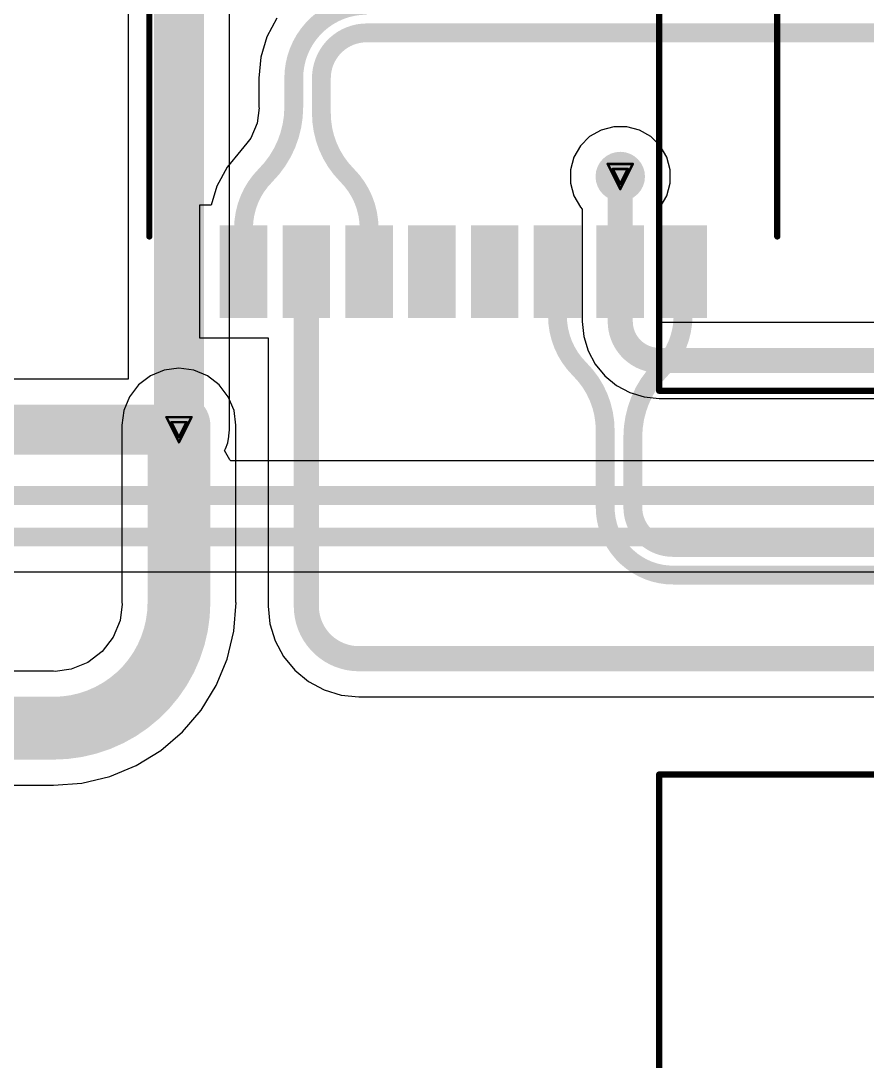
# Model space of a CAD drawing. Header units: inches. Extents: x 0 to 11.4, y 0 to 6.8.
# Drawn here: x 3.749 to 4.423, y 1.73 to 2.558 of the extents above; entities that cross this region are included whole.
import ezdxf

# ---------------------------------------------------------------- set-up
doc = ezdxf.new("R2010")
doc.units = ezdxf.units.IN
doc.header["$MEASUREMENT"] = 0
for name, color, linetype in [('Bottom Layer', 5, 'Continuous'), ('Bottom Overlay', 54, 'Continuous'), ('Bottom Paste', 16, 'Continuous'), ('Bottom Solder', 6, 'Continuous'), ('Drill Drawing', 1, 'Continuous'), ('Top Layer', 1, 'Continuous'), ('Top Overlay', 2, 'Continuous'), ('Via Holes', 16, 'Continuous')]:
    doc.layers.add(name, color=color, linetype=linetype)

# ---------------------------------------------------------------- blocks, each defined once
blk = doc.blocks.new('H1102NLT_B_2')
at = {"layer": 'Bottom Layer'}
for points in [[(-0.20079, 0.18996), (-0.13504, 0.18996), (-0.13504, 0.16004), (-0.20079, 0.16004)], [(0.20079, 0.16004), (0.13504, 0.16004), (0.13504, 0.18996), (0.20079, 0.18996)], [(-0.20079, 0.13996), (-0.13504, 0.13996), (-0.13504, 0.11004), (-0.20079, 0.11004)], [(0.20079, 0.11004), (0.13504, 0.11004), (0.13504, 0.13996), (0.20079, 0.13996)], [(-0.20079, 0.08996), (-0.13504, 0.08996), (-0.13504, 0.06004), (-0.20079, 0.06004)], [(0.20079, 0.06004), (0.13504, 0.06004), (0.13504, 0.08996), (0.20079, 0.08996)], [(-0.20079, 0.03996), (-0.13504, 0.03996), (-0.13504, 0.01004), (-0.20079, 0.01004)], [(0.20079, 0.01004), (0.13504, 0.01004), (0.13504, 0.03996), (0.20079, 0.03996)], [(-0.20079, -0.01004), (-0.13504, -0.01004), (-0.13504, -0.03996), (-0.20079, -0.03996)], [(0.20079, -0.03996), (0.13504, -0.03996), (0.13504, -0.01004), (0.20079, -0.01004)], [(-0.20079, -0.06004), (-0.13504, -0.06004), (-0.13504, -0.08996), (-0.20079, -0.08996)], [(0.20079, -0.08996), (0.13504, -0.08996), (0.13504, -0.06004), (0.20079, -0.06004)], [(-0.20079, -0.11004), (-0.13504, -0.11004), (-0.13504, -0.13996), (-0.20079, -0.13996)], [(0.20079, -0.13996), (0.13504, -0.13996), (0.13504, -0.11004), (0.20079, -0.11004)], [(-0.20079, -0.16004), (-0.13504, -0.16004), (-0.13504, -0.18996), (-0.20079, -0.18996)], [(0.20079, -0.18996), (0.13504, -0.18996), (0.13504, -0.16004), (0.20079, -0.16004)]]:
    blk.add_hatch(color=5, dxfattribs=at).paths.add_polyline_path(points)
at = {"layer": 'Bottom Overlay'}
blk.add_hatch(color=54, dxfattribs=at).paths.add_polyline_path([(-0.127, -0.193), (-0.095, -0.193), (-0.095, -0.161), (-0.127, -0.161)])
at = {"layer": 'Bottom Paste'}
for points in [[(-0.20079, 0.18996), (-0.13504, 0.18996), (-0.13504, 0.16004), (-0.20079, 0.16004)], [(0.20079, 0.16004), (0.13504, 0.16004), (0.13504, 0.18996), (0.20079, 0.18996)], [(-0.20079, 0.13996), (-0.13504, 0.13996), (-0.13504, 0.11004), (-0.20079, 0.11004)], [(0.20079, 0.11004), (0.13504, 0.11004), (0.13504, 0.13996), (0.20079, 0.13996)], [(-0.20079, 0.08996), (-0.13504, 0.08996), (-0.13504, 0.06004), (-0.20079, 0.06004)], [(0.20079, 0.06004), (0.13504, 0.06004), (0.13504, 0.08996), (0.20079, 0.08996)], [(-0.20079, 0.03996), (-0.13504, 0.03996), (-0.13504, 0.01004), (-0.20079, 0.01004)], [(0.20079, 0.01004), (0.13504, 0.01004), (0.13504, 0.03996), (0.20079, 0.03996)], [(-0.20079, -0.01004), (-0.13504, -0.01004), (-0.13504, -0.03996), (-0.20079, -0.03996)], [(0.20079, -0.03996), (0.13504, -0.03996), (0.13504, -0.01004), (0.20079, -0.01004)], [(-0.20079, -0.06004), (-0.13504, -0.06004), (-0.13504, -0.08996), (-0.20079, -0.08996)], [(0.20079, -0.08996), (0.13504, -0.08996), (0.13504, -0.06004), (0.20079, -0.06004)], [(-0.20079, -0.11004), (-0.13504, -0.11004), (-0.13504, -0.13996), (-0.20079, -0.13996)], [(0.20079, -0.13996), (0.13504, -0.13996), (0.13504, -0.11004), (0.20079, -0.11004)], [(-0.20079, -0.16004), (-0.13504, -0.16004), (-0.13504, -0.18996), (-0.20079, -0.18996)], [(0.20079, -0.18996), (0.13504, -0.18996), (0.13504, -0.16004), (0.20079, -0.16004)]]:
    blk.add_hatch(color=16, dxfattribs=at).paths.add_polyline_path(points)
at = {"layer": 'Bottom Solder'}
for points in [[(-0.20479, 0.19396), (-0.13104, 0.19396), (-0.13104, 0.15604), (-0.20479, 0.15604)], [(0.20479, 0.15604), (0.13104, 0.15604), (0.13104, 0.19396), (0.20479, 0.19396)], [(-0.20479, 0.14396), (-0.13104, 0.14396), (-0.13104, 0.10604), (-0.20479, 0.10604)], [(0.20479, 0.10604), (0.13104, 0.10604), (0.13104, 0.14396), (0.20479, 0.14396)], [(-0.20479, 0.09396), (-0.13104, 0.09396), (-0.13104, 0.05604), (-0.20479, 0.05604)], [(0.20479, 0.05604), (0.13104, 0.05604), (0.13104, 0.09396), (0.20479, 0.09396)], [(-0.20479, 0.04396), (-0.13104, 0.04396), (-0.13104, 0.00604), (-0.20479, 0.00604)], [(0.20479, 0.00604), (0.13104, 0.00604), (0.13104, 0.04396), (0.20479, 0.04396)], [(-0.20479, -0.00604), (-0.13104, -0.00604), (-0.13104, -0.04396), (-0.20479, -0.04396)], [(0.20479, -0.04396), (0.13104, -0.04396), (0.13104, -0.00604), (0.20479, -0.00604)], [(-0.20479, -0.05604), (-0.13104, -0.05604), (-0.13104, -0.09396), (-0.20479, -0.09396)], [(0.20479, -0.09396), (0.13104, -0.09396), (0.13104, -0.05604), (0.20479, -0.05604)], [(-0.20479, -0.10604), (-0.13104, -0.10604), (-0.13104, -0.14396), (-0.20479, -0.14396)], [(0.20479, -0.14396), (0.13104, -0.14396), (0.13104, -0.10604), (0.20479, -0.10604)], [(-0.20479, -0.15604), (-0.13104, -0.15604), (-0.13104, -0.19396), (-0.20479, -0.19396)], [(0.20479, -0.19396), (0.13104, -0.19396), (0.13104, -0.15604), (0.20479, -0.15604)]]:
    blk.add_hatch(color=6, dxfattribs=at).paths.add_polyline_path(points)
at = {"layer": 'Bottom Overlay'}
for points, const_width in [([(0.13996, 0.25), (-0.13996, 0.25)], 0.005), ([(-0.21091, -0.176), (-0.21591, -0.171)], 0.01), ([(-0.21591, -0.181), (-0.21591, -0.171)], 0.01), ([(-0.21591, -0.181), (-0.21091, -0.176)], 0.01), ([(0.13996, -0.25), (-0.13996, -0.25)], 0.005)]:
    blk.add_lwpolyline(points, dxfattribs=dict(at, const_width=const_width))
for points, const_width in [([(-0.14121, 0.25, 1), (-0.13871, 0.25, 1)], 0.0025), ([(0.13871, 0.25, 1), (0.14121, 0.25, 1)], 0.0025), ([(-0.21841, -0.171, 1), (-0.21341, -0.171, 1)], 0.005), ([(-0.21841, -0.171, 1), (-0.21341, -0.171, 1)], 0.005), ([(-0.21341, -0.176, 1), (-0.20841, -0.176, 1)], 0.005), ([(-0.21341, -0.176, 1), (-0.20841, -0.176, 1)], 0.005), ([(-0.21841, -0.181, 1), (-0.21341, -0.181, 1)], 0.005), ([(-0.21841, -0.181, 1), (-0.21341, -0.181, 1)], 0.005), ([(-0.14121, -0.25, 1), (-0.13871, -0.25, 1)], 0.0025), ([(0.13871, -0.25, 1), (0.14121, -0.25, 1)], 0.0025)]:
    blk.add_lwpolyline(points, format="xyb", close=True, dxfattribs=dict(at, const_width=const_width))
blk = doc.blocks.new('NE8FBV_C5_LED_56')
at = {"layer": 'Top Overlay', "const_width": 0.005}
for points in [[(-0.47992, -0.65472), (-0.47992, 0.552)], [(-0.47992, -0.65472), (0.50827, -0.65472)]]:
    blk.add_lwpolyline(points, dxfattribs=at)
at = {"layer": 'Top Overlay', "const_width": 0.0025}
blk.add_lwpolyline([(-0.48117, -0.65472, 1), (-0.47867, -0.65472, 1)], format="xyb", close=True, dxfattribs=at)
blk.add_lwpolyline([(-0.48117, -0.65472, 1), (-0.47867, -0.65472, 1)], format="xyb", close=True, dxfattribs=at)
blk = doc.blocks.new('NC5FBV_B_59')
at = {"layer": 'Top Overlay', "const_width": 0.005}
for points in [[(-0.49212, -0.55118), (-0.49212, 0.65492)], [(-0.49212, 0.65492), (0.49206, 0.65492)]]:
    blk.add_lwpolyline(points, dxfattribs=at)
at = {"layer": 'Top Overlay', "const_width": 0.0025}
blk.add_lwpolyline([(-0.49337, 0.65492, 1), (-0.49087, 0.65492, 1)], format="xyb", close=True, dxfattribs=at)
blk.add_lwpolyline([(-0.49337, 0.65492, 1), (-0.49087, 0.65492, 1)], format="xyb", close=True, dxfattribs=at)

msp = doc.modelspace()

# ---------------------------------------------------------------- hatches: boundary and pattern name
at = {"layer": 'Bottom Layer'}
h = msp.add_hatch(color=5, dxfattribs=at)
edge = h.paths.add_edge_path()
edge.add_arc((4.2261, 2.43452), 0.01969, 0, 360)
h = msp.add_hatch(color=5, dxfattribs=at)
edge = h.paths.add_edge_path()
edge.add_arc((3.87467, 2.23298), 0.01969, 0, 360)
at = {"layer": 'Top Layer'}
h = msp.add_hatch(color=1, dxfattribs=at)
edge = h.paths.add_edge_path()
edge.add_arc((4.2261, 2.43452), 0.01969, 0, 360)
h = msp.add_hatch(color=1, dxfattribs=at)
edge = h.paths.add_edge_path()
edge.add_arc((3.87467, 2.23298), 0.01969, 0, 360)
at = {"layer": 'Via Holes'}
h = msp.add_hatch(color=7, dxfattribs=at)
edge = h.paths.add_edge_path()
edge.add_arc((4.2261, 2.43452), 0.01181, 0, 360)
h = msp.add_hatch(color=7, dxfattribs=at)
edge = h.paths.add_edge_path()
edge.add_arc((3.87467, 2.23298), 0.01181, 0, 360)

# ---------------------------------------------------------------- linework, layer by layer
at = {"layer": 'Bottom Layer'}
for p, q in [((3.95268, 2.56058), (3.94473, 2.54571)), ((3.94473, 2.54571), (3.93984, 2.52958)), ((3.93984, 2.52958), (3.93819, 2.5128)), ((3.93819, 2.5128), (3.93836, 2.5128)), ((3.93836, 2.5128), (3.93836, 2.48977)), ((3.93844, 2.48917), (3.93685, 2.47703)), ((3.93836, 2.48977), (3.93844, 2.48917)), ((3.93685, 2.47703), (3.93193, 2.46515)), ((3.92884, 2.46113), (3.92386, 2.4552)), ((3.93193, 2.46515), (3.92884, 2.46113)), ((3.92386, 2.4552), (3.91295, 2.44191)), ((3.92386, 2.4552), (3.92386, 2.4552)), ((3.91295, 2.44191), (3.90485, 2.42675)), ((3.90485, 2.42675), (3.90031, 2.41176)), ((3.90031, 2.41176), (3.89114, 2.41176)), ((3.89114, 2.41176), (3.89114, 2.30602)), ((3.89114, 2.30602), (3.94114, 2.30602)), ((3.94114, 2.30602), (3.94114, 2.30602)), ((3.94114, 2.30602), (3.94584, 2.30602)), ((3.94584, 2.30602), (3.94584, 2.09253)), ((3.86292, 2.28041), (3.85197, 2.27588)), ((3.87467, 2.28196), (3.86292, 2.28041)), ((3.88642, 2.28041), (3.87467, 2.28196)), ((3.89736, 2.27588), (3.88642, 2.28041)), ((3.85197, 2.27588), (3.84257, 2.26866)), ((3.90676, 2.26866), (3.89736, 2.27588)), ((3.84257, 2.26866), (3.83536, 2.25926)), ((3.91398, 2.25926), (3.90676, 2.26866)), ((3.83536, 2.25926), (3.83083, 2.24832)), ((3.91851, 2.24832), (3.91398, 2.25926)), ((3.83083, 2.24832), (3.82928, 2.23657)), ((3.92006, 2.23657), (3.91851, 2.24832)), ((3.82928, 2.23657), (3.82928, 2.09533)), ((3.92006, 2.09533), (3.92006, 2.23657)), ((3.82946, 2.09397), (3.82776, 2.08111)), ((3.82928, 2.09533), (3.82946, 2.09397)), ((3.91833, 2.07258), (3.92012, 2.09533)), ((3.92012, 2.09533), (3.92006, 2.09533)), ((3.94584, 2.09253), (3.94575, 2.09253)), ((3.94575, 2.09253), (3.94714, 2.07844)), ((3.82776, 2.08111), (3.82227, 2.06785)), ((3.913, 2.05039), (3.91833, 2.07258)), ((3.94714, 2.07844), (3.95125, 2.06489)), ((3.82227, 2.06785), (3.81354, 2.05647)), ((3.95125, 2.06489), (3.95792, 2.05241)), ((3.81354, 2.05647), (3.80215, 2.04773)), ((3.80215, 2.04773), (3.7889, 2.04224)), ((3.90426, 2.0293), (3.913, 2.05039)), ((3.95792, 2.05241), (3.9669, 2.04146)), ((3.77467, 2.04072), (2.3761, 2.04072)), ((3.77603, 2.04054), (3.77467, 2.04072)), ((3.7889, 2.04224), (3.77603, 2.04054)), ((3.9669, 2.04146), (3.97785, 2.03248)), ((3.89234, 2.00984), (3.90426, 2.0293)), ((3.97785, 2.03248), (3.99033, 2.02581)), ((3.99033, 2.02581), (4.00388, 2.0217)), ((4.00388, 2.0217), (4.01797, 2.02031)), ((4.01797, 2.02031), (4.01797, 2.0204)), ((4.01797, 2.0204), (4.88411, 2.0204)), ((3.87752, 1.99249), (3.89234, 2.00984)), ((3.86016, 1.97766), (3.87752, 1.99249)), ((3.8407, 1.96574), (3.86016, 1.97766)), ((3.81961, 1.95701), (3.8407, 1.96574)), ((3.79742, 1.95168), (3.81961, 1.95701)), ((2.3761, 1.94995), (3.77467, 1.94995)), ((3.77467, 1.94989), (3.79742, 1.95168)), ((3.77467, 1.94995), (3.77467, 1.94989))]:
    msp.add_line(p, q, dxfattribs=at)
for points, const_width in [([(3.9661, 2.5128, -0.414214), (4.02419, 2.57089)], 0.015), ([(3.9881, 2.5128, -0.414214), (4.02419, 2.54889)], 0.015), ([(3.9661, 2.48977, -0.198912), (3.9436, 2.43545)], 0.015), ([(4.00812, 2.43594, -0.196348), (3.9881, 2.48494)], 0.015), ([(4.0086, 2.43545, -0.002468), (4.00812, 2.43594)], 0.015), ([(3.9261, 2.3932, -0.198912), (3.9436, 2.43545)], 0.015), ([(4.0086, 2.43545, -0.198912), (4.0261, 2.3932)], 0.015), ([(4.1936, 2.28133, -0.198912), (4.1761, 2.32358)], 0.015), ([(4.2761, 2.32358, -0.198912), (4.2586, 2.28133)], 0.015), ([(4.1936, 2.28133, -0.002468), (4.19409, 2.28084)], 0.015), ([(4.19409, 2.28084, -0.198912), (4.2141, 2.23252)], 0.015), ([(4.2361, 2.22701, -0.198912), (4.2586, 2.28133)], 0.015), ([(4.26814, 2.11724, -0.414214), (4.2141, 2.17129)], 0.015), ([(4.26814, 2.13924, -0.414214), (4.2361, 2.17129)], 0.015), ([(3.87467, 2.09533, -0.414214), (3.77467, 1.99534)], 0.05), ([(4.01797, 2.05066, -0.414214), (3.9761, 2.09253)], 0.02)]:
    msp.add_lwpolyline(points, format="xyb", dxfattribs=dict(at, const_width=const_width))
for points, const_width in [([(4.02419, 2.54889), (4.58857, 2.54889)], 0.015), ([(3.9661, 2.48977), (3.9661, 2.5128)], 0.015), ([(3.9881, 2.48494), (3.9881, 2.5128)], 0.015), ([(4.2261, 2.35889), (4.2261, 2.43452)], 0.02), ([(3.9261, 2.35889), (3.9261, 2.3932)], 0.015), ([(4.0261, 2.35889), (4.0261, 2.3932)], 0.015), ([(3.9761, 2.09253), (3.9761, 2.35889)], 0.02), ([(3.9261, 2.352), (3.9261, 2.35889)], 0.015), ([(4.0261, 2.352), (4.0261, 2.35889)], 0.015), ([(4.1761, 2.32358), (4.1761, 2.35889)], 0.015), ([(4.2761, 2.32358), (4.2761, 2.35889)], 0.015), ([(3.87467, 2.23298), (3.87467, 2.23657)], 0.05), ([(3.87467, 2.09533), (3.87467, 2.23298)], 0.05), ([(4.2141, 2.17129), (4.2141, 2.23252)], 0.015), ([(4.2361, 2.17129), (4.2361, 2.22701)], 0.015), ([(4.26814, 2.13924), (4.77067, 2.13924)], 0.015), ([(4.26814, 2.11724), (4.77126, 2.11724)], 0.015), ([(4.01797, 2.05066), (4.88411, 2.05066)], 0.02), ([(2.3761, 1.99534), (3.77467, 1.99534)], 0.05)]:
    msp.add_lwpolyline(points, dxfattribs=dict(at, const_width=const_width))
for points, const_width in [([(4.02044, 2.54889, 1), (4.02794, 2.54889, 1)], 0.0075), ([(4.02044, 2.54889, 1), (4.02794, 2.54889, 1)], 0.0075), ([(3.96235, 2.5128, 1), (3.96985, 2.5128, 1)], 0.0075), ([(3.96235, 2.5128, 1), (3.96985, 2.5128, 1)], 0.0075), ([(3.98435, 2.5128, 1), (3.99185, 2.5128, 1)], 0.0075), ([(3.98435, 2.5128, 1), (3.99185, 2.5128, 1)], 0.0075), ([(3.96235, 2.48977, 1), (3.96985, 2.48977, 1)], 0.0075), ([(3.96235, 2.48977, 1), (3.96985, 2.48977, 1)], 0.0075), ([(3.98435, 2.48494, 1), (3.99185, 2.48494, 1)], 0.0075), ([(3.98435, 2.48494, 1), (3.99185, 2.48494, 1)], 0.0075), ([(4.00437, 2.43594, 1), (4.01187, 2.43594, 1)], 0.0075), ([(4.00437, 2.43594, 1), (4.01187, 2.43594, 1)], 0.0075), ([(4.2211, 2.43452, 1), (4.2311, 2.43452, 1)], 0.01), ([(3.93985, 2.43545, 1), (3.94735, 2.43545, 1)], 0.0075), ([(3.93985, 2.43545, 1), (3.94735, 2.43545, 1)], 0.0075), ([(4.00485, 2.43545, 1), (4.01235, 2.43545, 1)], 0.0075), ([(4.00485, 2.43545, 1), (4.01235, 2.43545, 1)], 0.0075), ([(3.92235, 2.3932, 1), (3.92985, 2.3932, 1)], 0.0075), ([(3.92235, 2.3932, 1), (3.92985, 2.3932, 1)], 0.0075), ([(4.02235, 2.3932, 1), (4.02985, 2.3932, 1)], 0.0075), ([(4.02235, 2.3932, 1), (4.02985, 2.3932, 1)], 0.0075), ([(3.9711, 2.35889, 1), (3.9811, 2.35889, 1)], 0.01), ([(4.2211, 2.35889, 1), (4.2311, 2.35889, 1)], 0.01), ([(3.92235, 2.35889, 1), (3.92985, 2.35889, 1)], 0.0075), ([(3.92235, 2.35889, 1), (3.92985, 2.35889, 1)], 0.0075), ([(4.02235, 2.35889, 1), (4.02985, 2.35889, 1)], 0.0075), ([(4.02235, 2.35889, 1), (4.02985, 2.35889, 1)], 0.0075), ([(4.17235, 2.35889, 1), (4.17985, 2.35889, 1)], 0.0075), ([(4.27235, 2.35889, 1), (4.27985, 2.35889, 1)], 0.0075), ([(3.92235, 2.352, 1), (3.92985, 2.352, 1)], 0.0075), ([(4.02235, 2.352, 1), (4.02985, 2.352, 1)], 0.0075), ([(4.17235, 2.32358, 1), (4.17985, 2.32358, 1)], 0.0075), ([(4.17235, 2.32358, 1), (4.17985, 2.32358, 1)], 0.0075), ([(4.27235, 2.32358, 1), (4.27985, 2.32358, 1)], 0.0075), ([(4.27235, 2.32358, 1), (4.27985, 2.32358, 1)], 0.0075), ([(4.18985, 2.28133, 1), (4.19735, 2.28133, 1)], 0.0075), ([(4.18985, 2.28133, 1), (4.19735, 2.28133, 1)], 0.0075), ([(4.19034, 2.28084, 1), (4.19784, 2.28084, 1)], 0.0075), ([(4.19034, 2.28084, 1), (4.19784, 2.28084, 1)], 0.0075), ([(4.25485, 2.28133, 1), (4.26235, 2.28133, 1)], 0.0075), ([(4.25485, 2.28133, 1), (4.26235, 2.28133, 1)], 0.0075), ([(3.86217, 2.23657, 1), (3.88717, 2.23657, 1)], 0.025), ([(3.86217, 2.23298, 1), (3.88717, 2.23298, 1)], 0.025), ([(3.86217, 2.23298, 1), (3.88717, 2.23298, 1)], 0.025), ([(4.21035, 2.23252, 1), (4.21785, 2.23252, 1)], 0.0075), ([(4.21035, 2.23252, 1), (4.21785, 2.23252, 1)], 0.0075), ([(4.23235, 2.22701, 1), (4.23985, 2.22701, 1)], 0.0075), ([(4.23235, 2.22701, 1), (4.23985, 2.22701, 1)], 0.0075), ([(4.21035, 2.17129, 1), (4.21785, 2.17129, 1)], 0.0075), ([(4.21035, 2.17129, 1), (4.21785, 2.17129, 1)], 0.0075), ([(4.23235, 2.17129, 1), (4.23985, 2.17129, 1)], 0.0075), ([(4.23235, 2.17129, 1), (4.23985, 2.17129, 1)], 0.0075), ([(4.26439, 2.13924, 1), (4.27189, 2.13924, 1)], 0.0075), ([(4.26439, 2.13924, 1), (4.27189, 2.13924, 1)], 0.0075), ([(3.86217, 2.09533, 1), (3.88717, 2.09533, 1)], 0.025), ([(3.86217, 2.09533, 1), (3.88717, 2.09533, 1)], 0.025), ([(4.26439, 2.11724, 1), (4.27189, 2.11724, 1)], 0.0075), ([(4.26439, 2.11724, 1), (4.27189, 2.11724, 1)], 0.0075), ([(3.9711, 2.09253, 1), (3.9811, 2.09253, 1)], 0.01), ([(3.9711, 2.09253, 1), (3.9811, 2.09253, 1)], 0.01), ([(4.01297, 2.05066, 1), (4.02297, 2.05066, 1)], 0.01), ([(4.01297, 2.05066, 1), (4.02297, 2.05066, 1)], 0.01), ([(3.76217, 1.99534, 1), (3.78717, 1.99534, 1)], 0.025), ([(3.76217, 1.99534, 1), (3.78717, 1.99534, 1)], 0.025)]:
    msp.add_lwpolyline(points, format="xyb", close=True, dxfattribs=dict(at, const_width=const_width))
at = {"layer": 'Drill Drawing', "const_width": 0.002}
for points in [[(4.2161, 2.44452), (4.2361, 2.44452)], [(4.2161, 2.44452), (4.2261, 2.42452)], [(4.2261, 2.42452), (4.2361, 2.44452)], [(4.2201, 2.44052), (4.2321, 2.44052)], [(4.2201, 2.44052), (4.2261, 2.42852)], [(4.2261, 2.42852), (4.2321, 2.44052)], [(3.86467, 2.24298), (3.88467, 2.24298)], [(3.86467, 2.24298), (3.87467, 2.22298)], [(3.86867, 2.23898), (3.88067, 2.23898)], [(3.86867, 2.23898), (3.87467, 2.22698)], [(3.87467, 2.22298), (3.88467, 2.24298)], [(3.87467, 2.22698), (3.88067, 2.23898)]]:
    msp.add_lwpolyline(points, dxfattribs=at)
at = {"layer": 'Drill Drawing', "const_width": 0.001}
for points in [[(4.2156, 2.44452, 1), (4.2166, 2.44452, 1)], [(4.2156, 2.44452, 1), (4.2166, 2.44452, 1)], [(4.2356, 2.44452, 1), (4.2366, 2.44452, 1)], [(4.2356, 2.44452, 1), (4.2366, 2.44452, 1)], [(4.2196, 2.44052, 1), (4.2206, 2.44052, 1)], [(4.2196, 2.44052, 1), (4.2206, 2.44052, 1)], [(4.2316, 2.44052, 1), (4.2326, 2.44052, 1)], [(4.2316, 2.44052, 1), (4.2326, 2.44052, 1)], [(4.2256, 2.42852, 1), (4.2266, 2.42852, 1)], [(4.2256, 2.42852, 1), (4.2266, 2.42852, 1)], [(4.2256, 2.42452, 1), (4.2266, 2.42452, 1)], [(4.2256, 2.42452, 1), (4.2266, 2.42452, 1)], [(3.86417, 2.24298, 1), (3.86517, 2.24298, 1)], [(3.86417, 2.24298, 1), (3.86517, 2.24298, 1)], [(3.86817, 2.23898, 1), (3.86917, 2.23898, 1)], [(3.86817, 2.23898, 1), (3.86917, 2.23898, 1)], [(3.88017, 2.23898, 1), (3.88117, 2.23898, 1)], [(3.88017, 2.23898, 1), (3.88117, 2.23898, 1)], [(3.88417, 2.24298, 1), (3.88517, 2.24298, 1)], [(3.88417, 2.24298, 1), (3.88517, 2.24298, 1)], [(3.87417, 2.22698, 1), (3.87517, 2.22698, 1)], [(3.87417, 2.22698, 1), (3.87517, 2.22698, 1)], [(3.87417, 2.22298, 1), (3.87517, 2.22298, 1)], [(3.87417, 2.22298, 1), (3.87517, 2.22298, 1)]]:
    msp.add_lwpolyline(points, format="xyb", close=True, dxfattribs=at)
at = {"layer": 'Top Layer'}
for p, q in [((3.83432, 2.88902), (3.83432, 2.27333)), ((3.91501, 2.23298), (3.91501, 2.88234)), ((4.21078, 2.4715), (4.20173, 2.46628)), ((4.22088, 2.4742), (4.21078, 2.4715)), ((4.23133, 2.4742), (4.22088, 2.4742)), ((4.24142, 2.4715), (4.23133, 2.4742)), ((4.25047, 2.46628), (4.24142, 2.4715)), ((4.20173, 2.46628), (4.19435, 2.45889)), ((4.25786, 2.45889), (4.25047, 2.46628)), ((4.19435, 2.45889), (4.18912, 2.44984)), ((4.26308, 2.44984), (4.25786, 2.45889)), ((4.18912, 2.44984), (4.18642, 2.43974)), ((4.26579, 2.43974), (4.26308, 2.44984)), ((4.18642, 2.43974), (4.18642, 2.4293)), ((4.26579, 2.4293), (4.26579, 2.43974)), ((4.18642, 2.4293), (4.18912, 2.4192)), ((4.26308, 2.4192), (4.26579, 2.4293)), ((4.18912, 2.4192), (4.19435, 2.41015)), ((4.25786, 2.41015), (4.26308, 2.4192)), ((4.19435, 2.41015), (4.19584, 2.40866)), ((4.25636, 2.40866), (4.25786, 2.41015)), ((4.19584, 2.40866), (4.19584, 2.31912)), ((4.25636, 2.31912), (4.25636, 2.40866)), ((4.19584, 2.31912), (4.19581, 2.31912)), ((4.19581, 2.31912), (4.19698, 2.30717)), ((4.25656, 2.31912), (4.25636, 2.31912)), ((4.25672, 2.31875), (4.25656, 2.31912)), ((4.25709, 2.3186), (4.25672, 2.31875)), ((4.25709, 2.3184), (4.25709, 2.3186)), ((4.68389, 2.3184), (4.25709, 2.3184)), ((4.19698, 2.30717), (4.20047, 2.29567)), ((4.20047, 2.29567), (4.20613, 2.28508)), ((4.20613, 2.28508), (4.21375, 2.27579)), ((3.83432, 2.27333), (3.50707, 2.27333)), ((4.21375, 2.27579), (4.22304, 2.26817)), ((4.22304, 2.26817), (4.23364, 2.26251)), ((4.23364, 2.26251), (4.24513, 2.25902)), ((4.24513, 2.25902), (4.25709, 2.25784)), ((4.25709, 2.25784), (4.25709, 2.25788)), ((4.25709, 2.25788), (4.68422, 2.25788)), ((3.91435, 2.22797), (3.91501, 2.23298)), ((3.91435, 2.22776), (3.91435, 2.22797)), ((3.9117, 2.21787), (3.91364, 2.22254)), ((3.91364, 2.22254), (3.9143, 2.22756)), ((3.9143, 2.22756), (3.91435, 2.22776)), ((3.91105, 2.2163), (3.91154, 2.21748)), ((3.91522, 2.20888), (3.91105, 2.2163)), ((3.91154, 2.21748), (3.91165, 2.21767)), ((3.91165, 2.21767), (3.9117, 2.21787)), ((3.91605, 2.2083), (3.91522, 2.20888)), ((5.15566, 2.2083), (3.91605, 2.2083)), ((2.6565, 2.1198), (5.16451, 2.1198))]:
    msp.add_line(p, q, dxfattribs=at)
for points, const_width in [([(3.87467, 2.23298), (3.87467, 2.88902)], 0.04), ([(4.2261, 2.31912), (4.2261, 2.43452)], 0.02), ([(4.25709, 2.28814), (4.68422, 2.28814)], 0.02), ([(2.6781, 2.23298), (3.87467, 2.23298)], 0.04), ([(2.66636, 2.18056), (5.15566, 2.18056)], 0.015), ([(2.6565, 2.14754), (5.16451, 2.14754)], 0.015)]:
    msp.add_lwpolyline(points, dxfattribs=dict(at, const_width=const_width))
for points, const_width in [([(4.2211, 2.43452, 1), (4.2311, 2.43452, 1)], 0.01), ([(4.2211, 2.31912, 1), (4.2311, 2.31912, 1)], 0.01), ([(4.2211, 2.31912, 1), (4.2311, 2.31912, 1)], 0.01), ([(4.25209, 2.28814, 1), (4.26209, 2.28814, 1)], 0.01), ([(4.25209, 2.28814, 1), (4.26209, 2.28814, 1)], 0.01), ([(3.86467, 2.23298, 1), (3.88467, 2.23298, 1)], 0.02), ([(3.86467, 2.23298, 1), (3.88467, 2.23298, 1)], 0.02)]:
    msp.add_lwpolyline(points, format="xyb", close=True, dxfattribs=dict(at, const_width=const_width))
at = {"layer": 'Top Layer', "const_width": 0.02}
msp.add_lwpolyline([(4.25709, 2.28814, -0.414214), (4.2261, 2.31912)], format="xyb", dxfattribs=at)

# ---------------------------------------------------------------- block references
for name, p in [('NE8FBV_C5_LED_56', (4.73701, 2.9187)), ('NC5FBV_B_59', (4.74921, 1.30354))]:
    msp.add_blockref(name, p)
at = {"rotation": 270}
msp.add_blockref('H1102NLT_B_2', (4.1011, 2.5268), dxfattribs=at)

doc.saveas('drawing.dxf')
